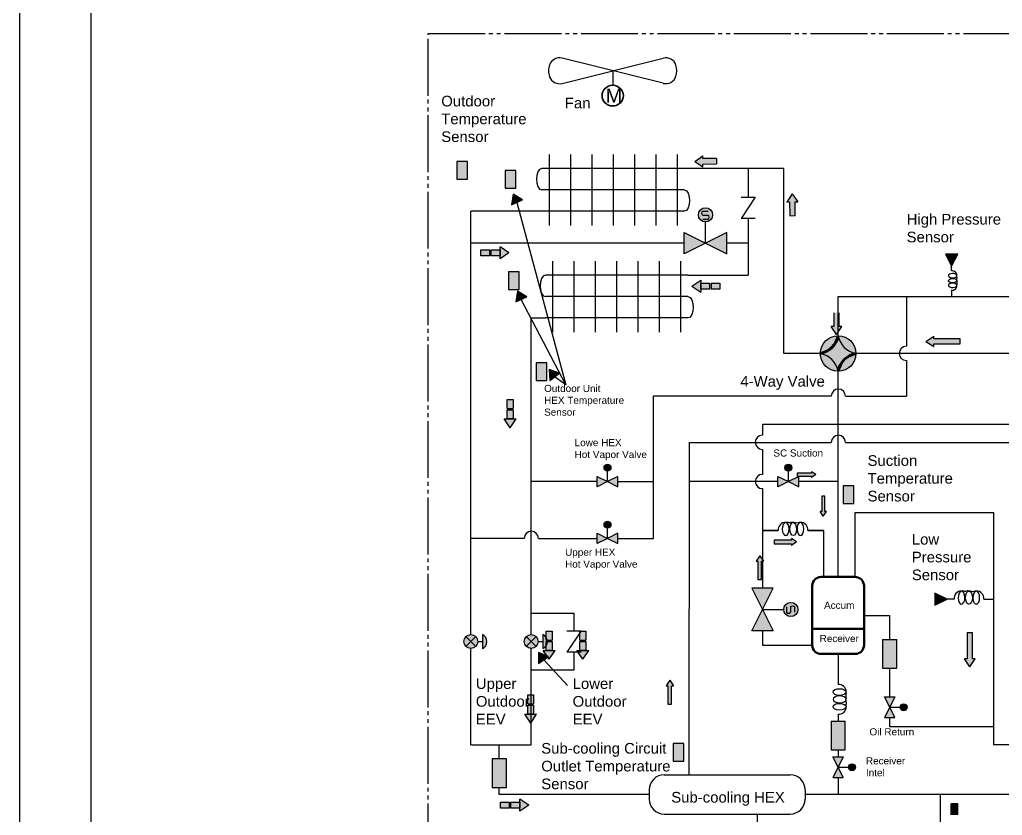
# Model space of a CAD drawing. Header units: millimetres. Extents: x 0 to 2953, y 0 to 987.
# Drawn here: x 1936.7 to 2074.9, y 793.3 to 905.1 of the extents above; entities that cross this region are included whole.
import ezdxf

# ---------------------------------------------------------------- set-up
doc = ezdxf.new("R2010")
doc.units = ezdxf.units.MM
doc.linetypes.add('ACAD_ISO04W100', pattern=[30, 24, -3, 0, -3])
doc.linetypes.add('JIS_09_08', pattern=[10.75, 8, -0.55, 0.55, -0.55, 0.55, -0.55])
for name, color, linetype in [('COLUMNAS', 1, 'Continuous'), ('DIBUJO', 250, 'Continuous'), ('EJES PROYECTO', 250, 'JIS_09_08'), ('FLECHAS', 7, 'Continuous'), ('TEXTO PROYECTO', 250, 'ACAD_ISO04W100')]:
    doc.layers.add(name, color=color, linetype=linetype)
doc.styles.get("Standard").update_dxf_attribs({"font": 'arial.ttf', "height": 2.5})

# ---------------------------------------------------------------- blocks, each defined once
blk = doc.blocks.new('FLECHA AZUL')
at = {"layer": 'DIBUJO'}
h = blk.add_hatch(color=5, dxfattribs=at)
h.dxf.hatch_style = 1
h.paths.add_polyline_path([(0.46, 5), (0.96, 5), (-0.04, 6.5), (-1.04, 5), (-0.54, 5), (-0.54, 0), (0.46, 0)])
at = {"layer": 'DIBUJO', "color": 5}
for p, q in [((-0.04, 6.5), (-1.04, 5)), ((-0.04, 6.5), (0.96, 5)), ((-1.04, 5), (-0.54, 5)), ((-0.54, 5), (-0.54, 0)), ((0.46, 0), (0.46, 5)), ((0.46, 5), (0.96, 5)), ((-0.54, 0), (0.46, 0))]:
    blk.add_line(p, q, dxfattribs=at)

msp = doc.modelspace()

# ---------------------------------------------------------------- hatches: boundary and pattern name
at = {"layer": 'COLUMNAS', "true_color": 0x000000}
h = msp.add_hatch(color=18, dxfattribs=at)
h.dxf.hatch_style = 1
h.paths.add_polyline_path([(2018.6, 894.46, 1), (2021.6, 894.46, 1)])
h.paths.add_polyline_path([(2021.55, 894.46, -1), (2018.65, 894.46, -1)], flags=16)
at = {"layer": 'DIBUJO'}
h = msp.add_hatch(color=1, dxfattribs=at)
h.dxf.hatch_style = 1
h.paths.add_polyline_path([(1999.7, 885.2), (1998.2, 885.2), (1998.2, 882.7), (1999.7, 882.7)])
at = {"layer": 'DIBUJO', "true_color": 0xadddf7}
h = msp.add_hatch(color=141, dxfattribs=at)
h.dxf.hatch_style = 1
h.paths.add_polyline_path([(2033.15, 873.7), (2030.15, 875.2), (2030.15, 872.2)])
h.paths.add_polyline_path([(2036.15, 872.2), (2036.15, 875.2), (2033.15, 873.7)])
h.paths.add_polyline_path([(2141.15, 883.2), (2138.15, 884.7), (2138.15, 881.7)])
h.paths.add_polyline_path([(2144.15, 881.7), (2144.15, 884.7), (2141.15, 883.2)])
at = {"layer": 'DIBUJO'}
h = msp.add_hatch(color=1, dxfattribs=at)
h.dxf.hatch_style = 1
h.paths.add_polyline_path([(2006.5, 883.95), (2005, 883.95), (2005, 881.45), (2006.5, 881.45)])
at = {"layer": 'DIBUJO', "true_color": 0xadddf7}
h = msp.add_hatch(color=141, dxfattribs=at)
h.dxf.hatch_style = 1
h.paths.add_polyline_path([(2034.15, 877.7, 1), (2032.15, 877.7, 1)])
at = {"layer": 'DIBUJO', "true_color": 0xcceffa}
h = msp.add_hatch(color=254, dxfattribs=at)
h.dxf.hatch_style = 1
h.paths.add_polyline_path([(2067.75, 870.46), (2068.6, 872.16), (2066.9, 872.16)])
at = {"layer": 'DIBUJO'}
h = msp.add_hatch(color=1, dxfattribs=at)
h.dxf.hatch_style = 1
h.paths.add_polyline_path([(2006.94, 869.7), (2005.44, 869.7), (2005.44, 867.2), (2006.94, 867.2)])
at = {"layer": 'DIBUJO', "true_color": 0x7aafdf}
h = msp.add_hatch(color=143, dxfattribs=at)
h.dxf.hatch_style = 1
h.paths.add_polyline_path([(2051.79, 860.7, 0.310048), (2054.29, 858.2, 0.414214)])
h.paths.add_polyline_path([(2051.79, 860.7, 0.414214), (2049.29, 858.2, 0.310048)])
h.paths.add_polyline_path([(2049.29, 858.2, 0.414214), (2051.79, 855.7, 0.310048)])
h.paths.add_polyline_path([(2054.29, 858.2, 0.310048), (2051.79, 855.7, 0.414214)])
h.paths.add_polyline_path([(2051.79, 860.7, -0.310048), (2049.29, 858.2, -0.310048), (2051.79, 855.7, -0.310048), (2054.29, 858.2, -0.310048)])
at = {"layer": 'DIBUJO'}
h = msp.add_hatch(color=1, dxfattribs=at)
h.dxf.hatch_style = 1
h.paths.add_polyline_path([(2010.85, 856.9), (2009.35, 856.9), (2009.35, 854.4), (2010.85, 854.4)])
at = {"layer": 'DIBUJO', "true_color": 0xadddf7}
h = msp.add_hatch(color=141, dxfattribs=at)
h.dxf.hatch_style = 1
h.paths.add_polyline_path([(2018.88, 842.15, 1), (2019.86, 842.15, 1)])
h = msp.add_hatch(color=141, dxfattribs=at)
h.dxf.hatch_style = 1
h.paths.add_polyline_path([(2045.28, 842.15, 1), (2044.31, 842.15, 1)])
h = msp.add_hatch(color=141, dxfattribs=at)
h.dxf.hatch_style = 1
h.paths.add_polyline_path([(2020.83, 840.93), (2019.37, 840.2), (2020.83, 839.47)])
h.paths.add_polyline_path([(2017.91, 839.47), (2019.37, 840.2), (2017.91, 840.93)])
h = msp.add_hatch(color=141, dxfattribs=at)
h.dxf.hatch_style = 1
h.paths.add_polyline_path([(2046.26, 840.93), (2044.8, 840.2), (2046.26, 839.47)])
h.paths.add_polyline_path([(2043.33, 839.47), (2044.8, 840.2), (2043.33, 840.93)])
at = {"layer": 'DIBUJO'}
h = msp.add_hatch(color=1, dxfattribs=at)
h.dxf.hatch_style = 1
h.paths.add_polyline_path([(2053.99, 839.6), (2052.49, 839.6), (2052.49, 837.1), (2053.99, 837.1)])
at = {"layer": 'DIBUJO', "true_color": 0xadddf7}
h = msp.add_hatch(color=141, dxfattribs=at)
h.dxf.hatch_style = 1
h.paths.add_polyline_path([(2019.86, 834.15, 1), (2018.88, 834.15, 1)])
h = msp.add_hatch(color=141, dxfattribs=at)
h.dxf.hatch_style = 1
h.paths.add_polyline_path([(2020.83, 832.93), (2019.37, 832.2), (2020.83, 831.47)])
h.paths.add_polyline_path([(2017.91, 831.47), (2019.37, 832.2), (2017.91, 832.93)])
at = {"layer": 'DIBUJO'}
h = msp.add_hatch(color=4, dxfattribs=at)
h.dxf.hatch_style = 1
h.paths.add_polyline_path([(2039.65, 825.2), (2041.15, 822.2), (2042.65, 825.2)])
h.paths.add_polyline_path([(2041.15, 822.2), (2039.65, 819.2), (2042.65, 819.2)])
at = {"layer": 'DIBUJO', "true_color": 0xadddf7}
h = msp.add_hatch(color=141, dxfattribs=at)
h.dxf.hatch_style = 1
h.paths.add_polyline_path([(2039.65, 825.2), (2041.15, 822.2), (2042.65, 825.2)])
h.paths.add_polyline_path([(2041.15, 822.2), (2039.65, 819.2), (2042.65, 819.2)])
at = {"layer": 'DIBUJO', "true_color": 0xcceffa}
h = msp.add_hatch(color=254, dxfattribs=at)
h.dxf.hatch_style = 1
h.paths.add_polyline_path([(2067.1, 823.66), (2065.4, 824.51), (2065.4, 822.81)])
at = {"layer": 'DIBUJO', "true_color": 0xadddf7}
h = msp.add_hatch(color=141, dxfattribs=at)
h.dxf.hatch_style = 1
h.paths.add_polyline_path([(2046.15, 822.2, 1), (2044.15, 822.2, 1)])
at = {"layer": 'DIBUJO', "true_color": 0xcceffa}
h = msp.add_hatch(color=254, dxfattribs=at)
h.dxf.hatch_style = 1
h.paths.add_polyline_path([(2008.65, 817.7), (2007.96, 817.01, 0.414214), (2009.34, 817.01)])
h.paths.add_polyline_path([(2009.63, 817.7, 0.198912), (2009.34, 818.39), (2008.65, 817.7), (2009.34, 817.01, 0.198912)])
h.paths.add_polyline_path([(2007.96, 818.39), (2008.65, 817.7), (2009.34, 818.39, 0.414214)])
h.paths.add_polyline_path([(2007.96, 818.39, 0.198912), (2007.67, 817.7, 0.198912), (2007.96, 817.01), (2008.65, 817.7)])
h.paths.add_polyline_path([(2010.28, 818.68), (2010.28, 816.73, 0.666667)])
h.paths.add_polyline_path([(2001.78, 818.68), (2001.78, 816.73, 0.666667)])
h.paths.add_polyline_path([(2001.13, 817.7, 0.198912), (2000.84, 818.39), (2000.15, 817.7), (2000.84, 817.01, 0.198912)])
h.paths.add_polyline_path([(2000.84, 817.01), (2000.15, 817.7), (1999.46, 817.01, 0.414214)])
h.paths.add_polyline_path([(2000.15, 817.7), (1999.46, 818.39, 0.198912), (1999.17, 817.7, 0.198912), (1999.46, 817.01)])
h.paths.add_polyline_path([(1999.46, 818.39), (2000.15, 817.7), (2000.84, 818.39, 0.414214)])
h.paths.add_polyline_path([(2052.15, 788.4, 0.198912), (2051.86, 789.09), (2051.17, 788.4), (2051.86, 787.71, 0.198912)])
h.paths.add_polyline_path([(2050.49, 789.09), (2051.17, 788.4), (2051.86, 789.09, 0.414214)])
h.paths.add_polyline_path([(2051.17, 788.4), (2050.49, 789.09, 0.198912), (2050.2, 788.4, 0.198912), (2050.49, 787.71)])
h.paths.add_polyline_path([(2051.86, 787.71), (2051.17, 788.4), (2050.49, 787.71, 0.414214)])
h.paths.add_polyline_path([(2052.15, 786.78), (2050.2, 786.78, 0.666667)])
at = {"layer": 'DIBUJO'}
h = msp.add_hatch(color=256, dxfattribs=at)
h.dxf.hatch_style = 1
h.paths.add_polyline_path([(2060.05, 817.98), (2058.05, 817.98), (2058.05, 813.98), (2060.05, 813.98)])
at = {"layer": 'DIBUJO', "true_color": 0x000000}
h = msp.add_hatch(color=18, dxfattribs=at)
h.dxf.hatch_style = 1
h.paths.add_polyline_path([(2009.66, 816.16), (2009.69, 814.63), (2011.09, 815.6)])
at = {"layer": 'DIBUJO', "true_color": 0xadddf7}
h = msp.add_hatch(color=141, dxfattribs=at)
h.dxf.hatch_style = 1
h.paths.add_polyline_path([(2059.78, 807), (2059.05, 808.46), (2058.32, 807)])
h.paths.add_polyline_path([(2058.32, 809.93), (2059.05, 808.46), (2059.78, 809.93)])
h = msp.add_hatch(color=141, dxfattribs=at)
h.dxf.hatch_style = 1
h.paths.add_polyline_path([(2061.49, 808.46, 1), (2060.51, 808.46, 1)])
at = {"layer": 'DIBUJO'}
h = msp.add_hatch(color=256, dxfattribs=at)
h.dxf.hatch_style = 1
h.paths.add_polyline_path([(2052.79, 806.49), (2050.79, 806.49), (2050.79, 802.49), (2052.79, 802.49)])
h = msp.add_hatch(color=1, dxfattribs=at)
h.dxf.hatch_style = 1
h.paths.add_polyline_path([(2030.12, 803.37), (2028.62, 803.37), (2028.62, 800.87), (2030.12, 800.87)])
at = {"layer": 'DIBUJO', "true_color": 0xadddf7}
h = msp.add_hatch(color=141, dxfattribs=at)
h.dxf.hatch_style = 1
h.paths.add_polyline_path([(2052.52, 798.57), (2051.79, 800.03), (2051.06, 798.57)])
h.paths.add_polyline_path([(2051.06, 801.49), (2051.79, 800.03), (2052.52, 801.49)])
at = {"layer": 'DIBUJO'}
h = msp.add_hatch(color=256, dxfattribs=at)
h.dxf.hatch_style = 1
h.paths.add_polyline_path([(2005.15, 801.2), (2003.15, 801.2), (2003.15, 797.2), (2005.15, 797.2)])
at = {"layer": 'DIBUJO', "true_color": 0xadddf7}
h = msp.add_hatch(color=141, dxfattribs=at)
h.dxf.hatch_style = 1
h.paths.add_polyline_path([(2054.23, 800.03, 1), (2053.25, 800.03, 1)])
at = {"layer": 'DIBUJO', "true_color": 0xf8d731}
h = msp.add_hatch(color=40, dxfattribs=at)
h.dxf.hatch_style = 1
h.paths.add_polyline_path([(2067.63, 794.89), (2067.63, 793.39), (2068.63, 793.39), (2068.63, 794.89)])
at = {"layer": 'FLECHAS'}
h = msp.add_hatch(color=1, dxfattribs=at)
h.dxf.hatch_style = 1
h.paths.add_polyline_path([(2034.71, 885.61), (2032.78, 885.6), (2032.77, 885.98), (2031.64, 885.21), (2032.79, 884.45), (2032.78, 884.84), (2034.71, 884.85)])
h.paths.add_polyline_path([(2045.73, 879.51), (2046.11, 879.51), (2045.34, 880.65), (2044.58, 879.5), (2044.96, 879.51), (2044.98, 877.58), (2045.74, 877.59)])
at = {"layer": 'FLECHAS', "true_color": 0x000000}
h = msp.add_hatch(color=18, dxfattribs=at)
h.dxf.hatch_style = 1
h.paths.add_polyline_path([(2006.09, 880.6), (2005.86, 879.09), (2007.4, 879.81)])
at = {"layer": 'FLECHAS', "true_color": 0xf8d731}
h = msp.add_hatch(color=40, dxfattribs=at)
h.dxf.hatch_style = 1
h.paths.add_polyline_path([(2004.27, 871.52), (2005.52, 872.35), (2004.27, 873.18)])
h.paths.add_polyline_path([(2003.03, 871.93), (2004.27, 871.93), (2004.27, 872.76), (2003.03, 872.76)])
h.paths.add_polyline_path([(2001.57, 871.93), (2002.82, 871.93), (2002.82, 872.76), (2001.57, 872.76)])
h = msp.add_hatch(color=40, dxfattribs=at)
h.dxf.hatch_style = 1
h.paths.add_polyline_path([(2032.48, 868.5), (2031.23, 867.67), (2032.48, 866.84)])
h.paths.add_polyline_path([(2033.73, 868.09), (2032.48, 868.09), (2032.48, 867.26), (2033.73, 867.26)])
h.paths.add_polyline_path([(2035.18, 868.09), (2033.93, 868.09), (2033.93, 867.26), (2035.18, 867.26)])
at = {"layer": 'FLECHAS', "true_color": 0x000000}
h = msp.add_hatch(color=18, dxfattribs=at)
h.dxf.hatch_style = 1
h.paths.add_polyline_path([(2006.71, 866.97), (2006.48, 865.45), (2008.02, 866.17)])
at = {"layer": 'FLECHAS'}
h = msp.add_hatch(color=1, dxfattribs=at)
h.dxf.hatch_style = 1
h.paths.add_polyline_path([(2051.93, 863.93), (2051.17, 863.93), (2051.19, 862), (2050.8, 862), (2051.58, 860.86), (2052.33, 862.01), (2051.95, 862)])
at = {"layer": 'FLECHAS', "true_color": 0x000000}
h = msp.add_hatch(color=18, dxfattribs=at)
h.dxf.hatch_style = 1
h.paths.add_polyline_path([(2011.18, 855.96), (2011.25, 854.42), (2012.63, 855.43)])
at = {"layer": 'FLECHAS', "true_color": 0xf8d731}
h = msp.add_hatch(color=40, dxfattribs=at)
h.dxf.hatch_style = 1
h.paths.add_polyline_path([(2004.86, 849.02), (2005.7, 847.77), (2006.53, 849.02)])
h.paths.add_polyline_path([(2005.28, 850.27), (2005.28, 849.02), (2006.11, 849.02), (2006.11, 850.27)])
h.paths.add_polyline_path([(2005.28, 851.73), (2005.28, 850.48), (2006.11, 850.48), (2006.11, 851.73)])
h = msp.add_hatch(color=40, dxfattribs=at)
h.dxf.hatch_style = 1
h.paths.add_polyline_path([(2010.35, 816.45), (2011.18, 815.21), (2012.02, 816.45)])
h.paths.add_polyline_path([(2010.77, 817.7), (2010.77, 816.45), (2011.6, 816.45), (2011.6, 817.7)])
h.paths.add_polyline_path([(2010.77, 819.16), (2010.77, 817.91), (2011.6, 817.91), (2011.6, 819.16)])
h = msp.add_hatch(color=40, dxfattribs=at)
h.dxf.hatch_style = 1
h.paths.add_polyline_path([(2015.07, 816.45), (2015.9, 815.21), (2016.73, 816.45)])
h.paths.add_polyline_path([(2015.48, 817.7), (2015.48, 816.45), (2016.32, 816.45), (2016.32, 817.7)])
h.paths.add_polyline_path([(2015.48, 819.16), (2015.48, 817.91), (2016.32, 817.91), (2016.32, 819.16)])
h = msp.add_hatch(color=40, dxfattribs=at)
h.dxf.hatch_style = 1
h.paths.add_polyline_path([(2007.74, 807.49), (2008.57, 806.24), (2009.4, 807.49)])
h.paths.add_polyline_path([(2008.15, 808.74), (2008.15, 807.49), (2008.98, 807.49), (2008.98, 808.74)])
h.paths.add_polyline_path([(2008.15, 810.19), (2008.15, 808.95), (2008.98, 808.95), (2008.98, 810.19)])
h = msp.add_hatch(color=40, dxfattribs=at)
h.dxf.hatch_style = 1
h.paths.add_polyline_path([(2007.05, 793.85), (2008.3, 794.68), (2007.05, 795.52)])
h.paths.add_polyline_path([(2005.8, 794.27), (2007.05, 794.27), (2007.05, 795.1), (2005.8, 795.1)])
h.paths.add_polyline_path([(2004.35, 794.27), (2005.6, 794.27), (2005.6, 795.1), (2004.35, 795.1)])

# ---------------------------------------------------------------- linework, layer by layer
for p, q in [((1936.73, 987.14), (1936.73, 690.14)), ((1946.73, 977.14), (1946.73, 700.14))]:
    msp.add_line(p, q)
at = {"layer": 'DIBUJO'}
for p, q in [((2027.2, 896.19), (2013, 899.74)), ((2013, 896.18), (2027.2, 899.73)), ((2020.1, 897.96), (2020.1, 895.96)), ((2011.15, 886.2), (2011.15, 876.2)), ((2014.15, 886.2), (2014.15, 876.2)), ((2017.15, 886.2), (2017.15, 876.2)), ((2020.15, 886.2), (2020.15, 876.2)), ((2023.15, 886.2), (2023.15, 876.2)), ((2026.15, 886.2), (2026.15, 876.2)), ((2029.15, 886.2), (2029.15, 876.2)), ((1999.7, 885.2), (1998.2, 885.2)), ((1998.2, 885.2), (1998.2, 882.7)), ((1999.7, 882.7), (1999.7, 885.2)), ((2030.15, 884.2), (2010.15, 884.2)), ((2006.5, 883.95), (2005, 883.95)), ((2005, 883.95), (2005, 881.45)), ((2006.5, 881.45), (2006.5, 883.95)), ((1998.2, 882.7), (1999.7, 882.7)), ((2005, 881.45), (2006.5, 881.45)), ((2030.15, 881.2), (2010.15, 881.2)), ((2030.15, 878.2), (2010.15, 878.2)), ((2033.15, 873.7), (2033.15, 876.7)), ((2030.15, 872.2), (2030.15, 875.2)), ((2030.15, 875.2), (2033.15, 873.7)), ((2036.15, 875.2), (2033.15, 873.7)), ((2036.15, 872.2), (2036.15, 875.2)), ((2033.15, 873.7), (2030.15, 872.2)), ((2033.15, 873.7), (2036.15, 872.2)), ((2011.65, 871.2), (2011.65, 861.2)), ((2014.65, 871.2), (2014.65, 861.2)), ((2017.65, 871.2), (2017.65, 861.2)), ((2020.65, 871.2), (2020.65, 861.2)), ((2023.65, 871.2), (2023.65, 861.2)), ((2026.65, 871.2), (2026.65, 861.2)), ((2029.65, 871.2), (2029.65, 861.2)), ((2067.75, 869.81), (2067.75, 870.46)), ((2006.94, 869.7), (2005.44, 869.7)), ((2005.44, 869.7), (2005.44, 867.2)), ((2006.94, 867.2), (2006.94, 869.7)), ((2030.65, 869.2), (2010.65, 869.2)), ((2005.44, 867.2), (2006.94, 867.2)), ((2030.65, 866.2), (2010.65, 866.2)), ((2067.75, 867.1), (2067.75, 866.2)), ((2030.65, 863.2), (2010.65, 863.2)), ((2010.85, 856.9), (2009.35, 856.9)), ((2009.35, 856.9), (2009.35, 854.4)), ((2010.85, 854.4), (2010.85, 856.9)), ((2009.35, 854.4), (2010.85, 854.4)), ((2019.37, 840.2), (2019.37, 841.66)), ((2044.8, 840.2), (2044.8, 841.66)), ((2017.91, 839.47), (2017.91, 840.93)), ((2017.91, 840.93), (2019.37, 840.2)), ((2019.37, 840.2), (2017.91, 839.47)), ((2020.83, 840.93), (2019.37, 840.2)), ((2019.37, 840.2), (2020.83, 839.47)), ((2020.83, 839.47), (2020.83, 840.93)), ((2043.33, 839.47), (2043.33, 840.93)), ((2043.33, 840.93), (2044.8, 840.2)), ((2044.8, 840.2), (2043.33, 839.47)), ((2046.26, 840.93), (2044.8, 840.2)), ((2044.8, 840.2), (2046.26, 839.47)), ((2046.26, 839.47), (2046.26, 840.93)), ((2053.99, 839.6), (2052.49, 839.6)), ((2052.49, 839.6), (2052.49, 837.1)), ((2053.99, 837.1), (2053.99, 839.6)), ((2052.49, 837.1), (2053.99, 837.1)), ((2019.37, 832.2), (2019.37, 833.66)), ((2017.91, 831.47), (2017.91, 832.93)), ((2017.91, 832.93), (2019.37, 832.2)), ((2019.37, 832.2), (2017.91, 831.47)), ((2020.83, 832.93), (2019.37, 832.2)), ((2019.37, 832.2), (2020.83, 831.47)), ((2020.83, 831.47), (2020.83, 832.93)), ((2042.65, 825.2), (2039.65, 825.2)), ((2039.65, 825.2), (2041.15, 822.2)), ((2041.15, 822.2), (2042.65, 825.2)), ((2068.1, 823.66), (2067.1, 823.66)), ((2072.26, 823.66), (2073.65, 823.66)), ((2039.65, 819.2), (2041.15, 822.2)), ((2041.15, 822.2), (2042.65, 819.2)), ((2041.15, 822.2), (2044.15, 822.2)), ((2042.65, 819.2), (2039.65, 819.2)), ((2058.05, 817.98), (2060.05, 817.98)), ((2058.05, 817.98), (2058.05, 813.98)), ((2060.05, 813.98), (2060.05, 817.98)), ((2011.09, 815.6), (2009.66, 816.16)), ((2009.66, 816.16), (2009.69, 814.63)), ((2009.69, 814.63), (2011.09, 815.6)), ((2013.76, 811.5), (2010.42, 815.13)), ((2058.05, 813.98), (2060.05, 813.98)), ((2058.32, 809.93), (2059.78, 809.93)), ((2059.05, 808.46), (2058.32, 809.93)), ((2059.78, 809.93), (2059.05, 808.46)), ((2059.05, 808.46), (2058.32, 807)), ((2059.78, 807), (2059.05, 808.46)), ((2059.05, 808.46), (2060.51, 808.46)), ((2058.32, 807), (2059.78, 807)), ((2050.79, 806.49), (2052.79, 806.49)), ((2050.79, 806.49), (2050.79, 802.49)), ((2052.79, 802.49), (2052.79, 806.49)), ((2030.12, 803.37), (2028.62, 803.37)), ((2028.62, 803.37), (2028.62, 800.87)), ((2030.12, 800.87), (2030.12, 803.37)), ((2050.79, 802.49), (2052.79, 802.49)), ((2051.06, 801.49), (2052.52, 801.49)), ((2051.79, 800.03), (2051.06, 801.49)), ((2052.52, 801.49), (2051.79, 800.03)), ((2005.15, 801.2), (2003.15, 801.2)), ((2003.15, 801.2), (2003.15, 797.2)), ((2005.15, 797.2), (2005.15, 801.2)), ((2028.62, 800.87), (2030.12, 800.87)), ((2051.79, 800.03), (2051.06, 798.57)), ((2052.52, 798.57), (2051.79, 800.03)), ((2051.79, 800.03), (2053.25, 800.03)), ((2027.36, 798.97), (2045.04, 798.97)), ((2051.06, 798.57), (2052.52, 798.57)), ((2003.15, 797.2), (2005.15, 797.2)), ((2025.25, 796.86), (2025.25, 795.54)), ((2047.15, 796.86), (2047.15, 795.54)), ((2027.36, 793.43), (2045.04, 793.43))]:
    msp.add_line(p, q, dxfattribs=at)
at = {"layer": 'DIBUJO', "color": 1}
for p, q in [((2044.15, 884.2), (2030.15, 884.2)), ((2039.15, 884.2), (2039.15, 880.2)), ((2044.15, 858.2), (2044.15, 884.2)), ((2038.15, 880.2), (2040.15, 880.2)), ((2040.15, 880.2), (2038.15, 877.2)), ((2040.15, 877.2), (2038.15, 877.2)), ((2051.79, 866.2), (2090.15, 866.2)), ((2051.79, 860.7), (2051.79, 866.2)), ((2061.38, 866.2), (2061.38, 859.21)), ((2049.29, 858.2), (2044.15, 858.2)), ((2061.38, 857.21), (2061.38, 852.2)), ((2050.83, 852.2), (2025.83, 852.2)), ((2025.83, 832.2), (2025.83, 852.2)), ((2052.83, 852.2), (2061.38, 852.2)), ((2020.83, 840.2), (2025.83, 840.2)), ((2020.83, 832.2), (2025.83, 832.2)), ((2051.79, 807.49), (2051.79, 806.49))]:
    msp.add_line(p, q, dxfattribs=at)
at = {"layer": 'DIBUJO', "color": 40, "true_color": 0xf8d731}
for p, q in [((2010.15, 878.2), (2000.15, 878.2)), ((2000.15, 818.68), (2000.15, 878.2)), ((2039.15, 877.2), (2039.15, 873.7)), ((2030.15, 873.7), (2000.15, 873.7)), ((2039.15, 873.7), (2036.15, 873.7)), ((2039.15, 873.7), (2039.15, 869.2)), ((2030.65, 869.2), (2039.15, 869.2)), ((2008.65, 863.2), (2010.65, 863.2)), ((2008.65, 818.68), (2008.65, 863.2)), ((2017.91, 840.2), (2008.65, 840.2)), ((2007.65, 832.2), (2000.15, 832.2)), ((2009.65, 832.2), (2017.91, 832.2)), ((2008.65, 821.7), (2014.65, 821.7)), ((2014.65, 821.7), (2014.65, 819.2)), ((2013.65, 819.2), (2015.65, 819.2)), ((2015.65, 819.2), (2013.65, 816.2)), ((2000.15, 803.2), (2000.15, 816.73)), ((2008.65, 803.2), (2008.65, 816.73)), ((2015.65, 816.2), (2013.65, 816.2)), ((2014.65, 816.2), (2014.65, 813.7)), ((2051.79, 815.95), (2051.79, 811.65)), ((2014.65, 813.7), (2008.65, 813.7)), ((2000.15, 803.2), (2008.65, 803.2)), ((2004.15, 801.2), (2004.15, 803.2)), ((2051.79, 802.49), (2051.79, 801.49)), ((2051.79, 798.57), (2051.79, 796.2)), ((2004.15, 796.2), (2004.15, 797.2)), ((2025.25, 796.2), (2004.15, 796.2)), ((2133.15, 796.2), (2047.15, 796.2)), ((2066.15, 796.2), (2066.15, 788.4)), ((2068.63, 794.89), (2067.63, 794.89)), ((2067.63, 794.89), (2067.63, 793.39)), ((2068.63, 793.39), (2068.63, 794.89)), ((2040.45, 788.5), (2040.45, 793.43)), ((2068.63, 793.39), (2067.63, 793.39))]:
    msp.add_line(p, q, dxfattribs=at)
at = {"layer": 'DIBUJO', "color": 18, "true_color": 0x000000}
for p, q in [((2032.77, 878.21), (2033.53, 878.21)), ((2032.77, 877.65), (2033.53, 877.65)), ((2032.77, 877.08), (2033.53, 877.08)), ((2068.6, 872.16), (2066.9, 872.16)), ((2066.9, 872.16), (2067.75, 870.46)), ((2067.75, 870.46), (2068.6, 872.16)), ((2019.18, 842.4), (2019.56, 842.4)), ((2019.18, 842.12), (2019.56, 842.12)), ((2019.18, 841.85), (2019.56, 841.85)), ((2044.61, 842.4), (2044.98, 842.4)), ((2044.61, 842.13), (2044.98, 842.13)), ((2044.61, 841.85), (2044.98, 841.85)), ((2019.18, 834.4), (2019.56, 834.4)), ((2019.18, 834.12), (2019.56, 834.12)), ((2019.18, 833.85), (2019.56, 833.85)), ((2065.4, 824.51), (2065.4, 822.81)), ((2067.1, 823.66), (2065.4, 824.51)), ((2065.4, 822.81), (2067.1, 823.66)), ((2044.53, 822.59), (2044.53, 821.82)), ((2045.1, 822.59), (2045.1, 821.82)), ((2045.66, 822.59), (2045.66, 821.82)), ((2000.15, 817.7), (1999.46, 818.39)), ((2000.15, 817.7), (2000.84, 818.39)), ((2001.78, 818.68), (2001.78, 816.73)), ((2008.65, 817.7), (2007.96, 818.39)), ((2008.65, 817.7), (2009.34, 818.39)), ((2010.28, 818.68), (2010.28, 816.73)), ((2000.15, 817.7), (1999.46, 817.01)), ((2000.22, 816.73), (2000.09, 816.73)), ((2000.09, 816.73), (2000.22, 816.73)), ((2000.15, 817.7), (2000.84, 817.01)), ((2001.13, 817.7), (2001.78, 817.7)), ((2008.65, 817.7), (2007.96, 817.01)), ((2008.72, 816.73), (2008.59, 816.73)), ((2008.59, 816.73), (2008.72, 816.73)), ((2008.65, 817.7), (2009.34, 817.01)), ((2009.63, 817.7), (2010.28, 817.7)), ((2060.7, 808.65), (2060.7, 808.28)), ((2060.97, 808.65), (2060.97, 808.28)), ((2061.25, 808.65), (2061.25, 808.28)), ((2053.44, 800.22), (2053.44, 799.84)), ((2053.71, 800.22), (2053.71, 799.84)), ((2053.99, 800.22), (2053.99, 799.84))]:
    msp.add_line(p, q, dxfattribs=at)
at = {"layer": 'DIBUJO', "color": 5}
for p, q in [((2089.15, 858.2), (2054.29, 858.2)), ((2051.79, 848.2), (2051.79, 855.7)), ((2051.79, 826.78), (2051.79, 855.2)), ((2076.15, 848.2), (2041.15, 848.2)), ((2041.15, 848.2), (2041.15, 846.72)), ((2030.87, 798.97), (2030.88, 845.7)), ((2030.88, 845.7), (2050.83, 845.7)), ((2052.83, 845.7), (2089.15, 845.7)), ((2041.15, 844.72), (2041.15, 841.2)), ((2019.37, 840.2), (2019.37, 840.2)), ((2043.33, 840.2), (2030.88, 840.2)), ((2044.8, 840.2), (2044.79, 840.2)), ((2051.79, 840.2), (2046.26, 840.2)), ((2041.15, 839.2), (2041.15, 825.2)), ((2054.18, 826.78), (2054.18, 835.86)), ((2054.18, 835.86), (2073.65, 835.86)), ((2073.65, 835.86), (2073.65, 803.2)), ((2073.65, 835.86), (2073.65, 823.66)), ((2041.15, 833.31), (2043.38, 833.31)), ((2043.38, 833.31), (2041.15, 833.31)), ((2049.79, 833.31), (2047.54, 833.31)), ((2047.54, 833.31), (2049.79, 833.31)), ((2049.79, 826.78), (2049.79, 833.31)), ((2019.37, 832.2), (2019.37, 832.2)), ((2055.43, 821.37), (2059.04, 821.37)), ((2059.05, 817.98), (2059.05, 821.37)), ((2041.15, 819.2), (2041.15, 817.2)), ((2041.15, 817.2), (2048.15, 817.2)), ((2059.05, 809.93), (2059.05, 813.98)), ((2059.05, 808.46), (2059.05, 808.46)), ((2059.05, 805.7), (2059.05, 807)), ((2073.65, 805.7), (2059.05, 805.7)), ((2105.28, 803.2), (2073.65, 803.2)), ((2051.79, 800.03), (2051.79, 800.03))]:
    msp.add_line(p, q, dxfattribs=at)
at = {"layer": 'DIBUJO', "color": 18, "lineweight": 50, "true_color": 0x000000}
for p, q in [((2049.4, 826.78), (2054.18, 826.78)), ((2048.15, 825.53), (2048.15, 817.2)), ((2055.43, 825.53), (2055.43, 817.2)), ((2048.15, 819.47), (2055.43, 819.47)), ((2049.4, 815.95), (2054.18, 815.95))]:
    msp.add_line(p, q, dxfattribs=at)
at = {"layer": 'DIBUJO'}
for centre, radius in [((2020.1, 894.46), 1.5), ((2020.1, 894.46), 1.45), ((2033.15, 877.7), 1), ((2051.79, 858.2), 2.5), ((2019.37, 842.15), 0.487), ((2044.8, 842.15), 0.487), ((2019.37, 834.15), 0.487), ((2045.15, 822.2), 1), ((2061, 808.46), 0.487), ((2053.74, 800.03), 0.487)]:
    msp.add_circle(centre, radius, dxfattribs=at)
at = {"layer": 'DIBUJO', "color": 18, "true_color": 0x000000}
for centre in [(2000.15, 817.7), (2008.65, 817.7)]:
    msp.add_circle(centre, 0.975, dxfattribs=at)
at = {"layer": 'DIBUJO'}
for centre, radius, start, end in [((2012.64, 898.28), 1.5, 75.9638, 159.7375), ((2027.57, 898.27), 1.5, 18.1479, 104.0362), ((2013.52, 897.96), 2.44, 159.7375, 200.2625), ((2026.61, 897.96), 2.51, 341.8521, 18.1479), ((2012.64, 897.63), 1.5, 200.2625, 284.0362), ((2027.57, 897.64), 1.5, 255.9638, 341.8521), ((2067.83, 869.16), 0.654, 357.8676, 97.1842), ((2066.87, 868.97), 1.62, 356.8222, 6.3655), ((2067.83, 867.75), 0.654, 262.8199, 2.1327), ((2070.09, 868.12), 1.62, 171.9089, 188.0911), ((2066.87, 868.61), 1.62, 353.6345, 3.1778), ((2067.75, 868.45), 0.735, 351.9089, 0), ((2067.75, 867.79), 0.735, 0, 8.0911), ((2066.87, 867.62), 1.62, 6.0633, 6.3655), ((2070.11, 868.79), 1.62, 176.8222, 183.1778), ((2069.1, 823.79), 1.01, 87.8676, 187.1842), ((2069.39, 822.31), 2.5, 86.8222, 96.3655), ((2069.66, 827.3), 2.5, 266.8222, 273.1778), ((2069.94, 822.31), 2.5, 83.6345, 93.1778), ((2070.19, 823.66), 1.13, 81.9089, 90), ((2070.7, 827.26), 2.5, 261.9089, 278.0911), ((2071.21, 823.66), 1.13, 90, 98.0911), ((2071.46, 822.31), 2.5, 96.0633, 96.3655), ((2071.26, 823.79), 1.01, 352.8199, 92.1327), ((2027.36, 796.86), 2.11, 90, 180), ((2045.04, 796.86), 2.11, 0, 90), ((2027.36, 795.54), 2.11, 180, 270), ((2045.04, 795.54), 2.11, 270, 0)]:
    msp.add_arc(centre, radius, start, end, dxfattribs=at)
at = {"layer": 'DIBUJO', "color": 1, "lineweight": 211}
msp.add_arc((2048.72, 861.27), 3.12, 280.5481, 349.4519, dxfattribs=at)
at = {"layer": 'DIBUJO', "color": 18, "true_color": 0x000000}
for centre, radius, start, end in [((2054.86, 861.27), 3.12, 190.5481, 259.4519), ((2048.72, 855.13), 3.12, 10.5481, 79.4519), ((2001.37, 817.7), 1.06, 292.6199, 67.3801), ((2009.87, 817.7), 1.06, 292.6199, 67.3801)]:
    msp.add_arc(centre, radius, start, end, dxfattribs=at)
at = {"layer": 'DIBUJO', "color": 5, "lineweight": 211}
msp.add_arc((2054.86, 855.13), 3.12, 100.5481, 169.4519, dxfattribs=at)
at = {"layer": 'DIBUJO', "color": 1}
for centre, radius, start, end in [((2061.38, 858.21), 1, 90, 270), ((2051.83, 852.2), 1, 0, 180), ((2051.91, 810.65), 1.01, 357.8673, 97.1801), ((2055.38, 810.09), 2.5, 171.9089, 188.0911), ((2051.79, 810.6), 1.13, 351.9089, 0), ((2051.79, 809.58), 1.13, 0, 8.0911), ((2050.43, 810.85), 2.5, 353.6345, 353.9367), ((2050.43, 809.33), 2.5, 356.8222, 6.3655), ((2051.91, 808.49), 1.01, 262.8158, 2.1324), ((2050.43, 808.78), 2.5, 353.6345, 3.1778), ((2055.43, 809.05), 2.5, 176.8222, 183.1778)]:
    msp.add_arc(centre, radius, start, end, dxfattribs=at)
at = {"layer": 'DIBUJO', "color": 5}
for centre, radius, start, end in [((2041.15, 845.72), 1, 90, 270), ((2051.83, 845.7), 1, 0, 180), ((2041.15, 840.2), 1, 90, 270), ((2044.38, 833.44), 1.01, 87.8676, 187.1842), ((2044.67, 831.96), 2.5, 86.8222, 96.3655), ((2044.94, 836.95), 2.5, 266.8222, 273.1778), ((2045.22, 831.96), 2.5, 83.6345, 93.1778), ((2045.47, 833.31), 1.13, 81.9089, 90), ((2045.98, 836.91), 2.5, 261.9089, 278.0911), ((2046.49, 833.31), 1.13, 90, 98.0911), ((2046.74, 831.96), 2.5, 96.0633, 96.3655), ((2046.54, 833.44), 1.01, 352.8199, 92.1327)]:
    msp.add_arc(centre, radius, start, end, dxfattribs=at)
at = {"layer": 'DIBUJO', "color": 40, "true_color": 0xf8d731}
msp.add_arc((2008.65, 832.2), 1, 0, 180, dxfattribs=at)
at = {"layer": 'DIBUJO', "color": 18, "lineweight": 50, "true_color": 0x000000}
for centre, start, end in [((2049.4, 825.53), 90, 180), ((2054.18, 825.53), 0, 90), ((2049.4, 817.2), 180, 270), ((2054.18, 817.2), 270, 0)]:
    msp.add_arc(centre, 1.25, start, end, dxfattribs=at)
at = {"layer": 'DIBUJO'}
for centre, major_axis in [((2067.89, 869.14), (0.599, 0)), ((2067.89, 867.79), (0.599, 0)), ((2069.14, 823.87), (0, 0.923)), ((2071.21, 823.87), (0, 0.923))]:
    msp.add_ellipse(centre, major_axis=major_axis, ratio=0.514289, start_param=0.05731, end_param=6.283185, dxfattribs=at)
at = {"layer": 'DIBUJO', "extrusion": (0, 0, -1)}
for centre, major_axis in [((2067.89, 868.45), (0.599, 0)), ((2070.19, 823.87), (0, 0.923))]:
    msp.add_ellipse(centre, major_axis=major_axis, ratio=0.514289, start_param=0.05731, end_param=6.283185, dxfattribs=at)
at = {"layer": 'DIBUJO', "color": 5}
for centre in [(2044.42, 833.52), (2046.49, 833.52)]:
    msp.add_ellipse(centre, major_axis=(0, 0.923), ratio=0.514289, start_param=0.05731, end_param=6.283185, dxfattribs=at)
at = {"layer": 'DIBUJO', "color": 5, "extrusion": (0, 0, -1)}
msp.add_ellipse((2045.47, 833.52), major_axis=(0, 0.923), ratio=0.514289, start_param=0.05731, end_param=6.283185, dxfattribs=at)
at = {"layer": 'DIBUJO', "color": 1, "extrusion": (0, 0, -1)}
for centre in [(2052, 810.6), (2052, 808.53)]:
    msp.add_ellipse(centre, major_axis=(0.923, 0), ratio=0.514289, start_param=0.05731, end_param=6.283185, dxfattribs=at)
at = {"layer": 'DIBUJO', "color": 1}
msp.add_ellipse((2052, 809.58), major_axis=(0.923, 0), ratio=0.514289, start_param=0.05731, end_param=6.283185, dxfattribs=at)
at = {"layer": 'DIBUJO'}
for points in [[(2010.15, 884.2), (2009.15, 884.2), (2009.15, 881.2), (2010.15, 881.2)], [(2030.15, 881.2), (2031.15, 881.2), (2031.15, 878.2), (2030.15, 878.2)], [(2010.65, 869.2), (2009.65, 869.2), (2009.65, 866.2), (2010.65, 866.2)], [(2030.65, 866.2), (2031.65, 866.2), (2031.65, 863.2), (2030.65, 863.2)]]:
    msp.add_open_spline(points, degree=3, dxfattribs=at)
at = {"layer": 'DIBUJO', "color": 18, "true_color": 0x000000}
for points in [[(2032.77, 877.65), (2032.58, 877.65), (2032.58, 878.21), (2032.77, 878.21)], [(2033.53, 877.08), (2033.72, 877.08), (2033.72, 877.65), (2033.53, 877.65)], [(2019.18, 842.12), (2019.09, 842.12), (2019.09, 842.4), (2019.18, 842.4)], [(2019.56, 841.85), (2019.65, 841.85), (2019.65, 842.12), (2019.56, 842.12)], [(2044.61, 842.13), (2044.52, 842.13), (2044.52, 842.4), (2044.61, 842.4)], [(2044.98, 841.85), (2045.07, 841.85), (2045.07, 842.13), (2044.98, 842.13)], [(2019.18, 834.12), (2019.09, 834.12), (2019.09, 834.4), (2019.18, 834.4)], [(2019.56, 833.85), (2019.65, 833.85), (2019.65, 834.12), (2019.56, 834.12)], [(2045.1, 822.59), (2045.1, 822.77), (2045.66, 822.77), (2045.66, 822.59)], [(2044.53, 821.82), (2044.53, 821.63), (2045.1, 821.63), (2045.1, 821.82)], [(2060.7, 808.28), (2060.7, 808.19), (2060.97, 808.19), (2060.97, 808.28)], [(2060.97, 808.65), (2060.97, 808.74), (2061.25, 808.74), (2061.25, 808.65)], [(2053.71, 800.22), (2053.71, 800.31), (2053.99, 800.31), (2053.99, 800.22)], [(2053.44, 799.84), (2053.44, 799.75), (2053.71, 799.75), (2053.71, 799.84)]]:
    msp.add_open_spline(points, degree=3, dxfattribs=at)
at = {"layer": 'EJES PROYECTO'}
for p, q in [((1994.15, 776.2), (1994.15, 903.2)), ((1994.15, 903.2), (2141.15, 903.2))]:
    msp.add_line(p, q, dxfattribs=at)
at = {"layer": 'FLECHAS', "color": 1}
for p, q in [((2031.64, 885.21), (2032.77, 885.98)), ((2032.78, 885.6), (2032.77, 885.98)), ((2034.71, 885.61), (2032.78, 885.6)), ((2034.71, 885.61), (2034.71, 884.85)), ((2031.64, 885.21), (2032.79, 884.45)), ((2032.78, 884.84), (2034.71, 884.85)), ((2032.79, 884.45), (2032.78, 884.84)), ((2045.34, 880.65), (2044.58, 879.5)), ((2045.34, 880.65), (2046.11, 879.51)), ((2044.58, 879.5), (2044.96, 879.51)), ((2044.96, 879.51), (2044.98, 877.58)), ((2045.74, 877.58), (2045.73, 879.51)), ((2045.73, 879.51), (2046.11, 879.51)), ((2044.98, 877.58), (2045.74, 877.59)), ((2051.17, 863.93), (2051.19, 862)), ((2051.95, 862), (2051.93, 863.93)), ((2051.58, 860.86), (2050.8, 862)), ((2051.19, 862), (2050.8, 862)), ((2051.58, 860.86), (2052.33, 862.01)), ((2052.33, 862.01), (2051.95, 862))]:
    msp.add_line(p, q, dxfattribs=at)
at = {"layer": 'FLECHAS', "color": 18, "true_color": 0x000000}
for p, q in [((2006.09, 880.6), (2005.86, 879.09)), ((2007.4, 879.81), (2006.09, 880.6)), ((2005.86, 879.09), (2007.4, 879.81)), ((2006.63, 879.45), (2013.52, 853.79)), ((2006.71, 866.97), (2006.48, 865.45)), ((2006.48, 865.45), (2008.02, 866.17)), ((2008.02, 866.17), (2006.71, 866.97)), ((2013.52, 853.79), (2007.25, 865.81)), ((2012.63, 855.43), (2011.18, 855.96)), ((2011.18, 855.96), (2011.25, 854.42)), ((2011.25, 854.42), (2012.63, 855.43)), ((2013.52, 853.79), (2011.94, 854.93))]:
    msp.add_line(p, q, dxfattribs=at)
at = {"layer": 'FLECHAS', "color": 40, "true_color": 0xf8d731}
for p, q in [((2004.27, 871.52), (2004.27, 873.18)), ((2005.52, 872.35), (2004.27, 873.18)), ((2001.57, 871.93), (2001.57, 872.76)), ((2001.57, 872.76), (2002.82, 872.76)), ((2002.82, 871.93), (2001.57, 871.93)), ((2002.82, 871.93), (2002.82, 872.76)), ((2003.03, 871.93), (2003.03, 872.76)), ((2003.03, 872.76), (2004.27, 872.76)), ((2004.27, 871.93), (2003.03, 871.93)), ((2004.27, 872.76), (2004.27, 871.93)), ((2005.52, 872.35), (2004.27, 871.52)), ((2031.23, 867.67), (2032.48, 868.5)), ((2031.23, 867.67), (2032.48, 866.84)), ((2032.48, 868.5), (2032.48, 866.84)), ((2032.48, 867.26), (2032.48, 868.09)), ((2032.48, 868.09), (2033.73, 868.09)), ((2033.73, 868.09), (2033.73, 867.26)), ((2033.93, 868.09), (2035.18, 868.09)), ((2033.93, 868.09), (2033.93, 867.26)), ((2035.18, 868.09), (2035.18, 867.26)), ((2033.73, 867.26), (2032.48, 867.26)), ((2035.18, 867.26), (2033.93, 867.26)), ((2005.28, 851.73), (2006.11, 851.73)), ((2005.28, 850.48), (2005.28, 851.73)), ((2006.11, 851.73), (2006.11, 850.48)), ((2005.28, 850.48), (2006.11, 850.48)), ((2005.28, 850.27), (2006.11, 850.27)), ((2005.28, 849.02), (2005.28, 850.27)), ((2006.11, 850.27), (2006.11, 849.02)), ((2004.86, 849.02), (2006.53, 849.02)), ((2005.7, 847.77), (2004.86, 849.02)), ((2006.11, 849.02), (2005.28, 849.02)), ((2005.7, 847.77), (2006.53, 849.02)), ((2010.77, 819.16), (2011.6, 819.16)), ((2010.77, 817.91), (2010.77, 819.16)), ((2010.77, 817.91), (2011.6, 817.91)), ((2011.6, 819.16), (2011.6, 817.91)), ((2015.48, 819.16), (2016.32, 819.16)), ((2015.48, 817.91), (2015.48, 819.16)), ((2015.48, 817.91), (2016.32, 817.91)), ((2016.32, 819.16), (2016.32, 817.91)), ((2010.35, 816.45), (2012.02, 816.45)), ((2011.18, 815.21), (2010.35, 816.45)), ((2010.77, 817.7), (2011.6, 817.7)), ((2010.77, 816.45), (2010.77, 817.7)), ((2011.6, 816.45), (2010.77, 816.45)), ((2011.18, 815.21), (2012.02, 816.45)), ((2011.6, 817.7), (2011.6, 816.45)), ((2015.07, 816.45), (2016.73, 816.45)), ((2015.9, 815.21), (2015.07, 816.45)), ((2015.48, 817.7), (2016.32, 817.7)), ((2015.48, 816.45), (2015.48, 817.7)), ((2016.32, 816.45), (2015.48, 816.45)), ((2015.9, 815.21), (2016.73, 816.45)), ((2016.32, 817.7), (2016.32, 816.45)), ((2008.15, 810.19), (2008.98, 810.19)), ((2008.15, 808.95), (2008.15, 810.19)), ((2008.98, 810.19), (2008.98, 808.95)), ((2008.15, 808.95), (2008.98, 808.95)), ((2008.15, 808.74), (2008.98, 808.74)), ((2008.15, 807.49), (2008.15, 808.74)), ((2008.98, 808.74), (2008.98, 807.49)), ((2007.74, 807.49), (2009.4, 807.49)), ((2008.57, 806.24), (2007.74, 807.49)), ((2008.98, 807.49), (2008.15, 807.49)), ((2008.57, 806.24), (2009.4, 807.49)), ((2004.35, 794.27), (2004.35, 795.1)), ((2004.35, 795.1), (2005.6, 795.1)), ((2005.6, 794.27), (2005.6, 795.1)), ((2005.8, 794.27), (2005.8, 795.1)), ((2005.8, 795.1), (2007.05, 795.1)), ((2007.05, 793.85), (2007.05, 795.52)), ((2008.3, 794.68), (2007.05, 795.52)), ((2007.05, 795.1), (2007.05, 794.27)), ((2008.3, 794.68), (2007.05, 793.85)), ((2005.6, 794.27), (2004.35, 794.27)), ((2007.05, 794.27), (2005.8, 794.27))]:
    msp.add_line(p, q, dxfattribs=at)

# ---------------------------------------------------------------- block references
at = {"layer": 'FLECHAS'}
for p, xscale, yscale, zscale, rotation in [((2068.96, 859.94), 0.7451278247619764, 0.7451278247619764, 0.7451278247619764, 90), ((2046.03, 841.16), 0.404800567415525, 0.404800567415525, 0.404800567415525, 270), ((2049.69, 838.12), 0.4304215148434966, 0.4304215148434966, 0.4304215148434966, 180), ((2042.82, 831.68), 0.4809874602528558, 0.4809874602528558, 0.4809874602528558, 270), ((2070.27, 818.93), 0.7344872378241891, 0.7344872378241891, 0.7344872378241891, 180)]:
    msp.add_blockref('FLECHA AZUL', p, dxfattribs=dict(at, xscale=xscale, yscale=yscale, zscale=zscale, rotation=rotation))
at = {"layer": 'FLECHAS', "xscale": 0.5174570734313351, "yscale": 0.5174570734313351, "zscale": 0.5174570734313351}
for p in [(2040.8, 826.41), (2028.14, 808.89)]:
    msp.add_blockref('FLECHA AZUL', p, dxfattribs=at)

# ---------------------------------------------------------------- texts
at = {"layer": 'TEXTO PROYECTO', "insert": (2019.1, 895.45), "char_height": 2, "attachment_point": 1, "rotation": 0.2742}
msp.add_mtext_dynamic_manual_height_columns('M', width=2, gutter_width=12.5, heights=[0.276], dxfattribs=at)
at = {"layer": 'TEXTO PROYECTO', "attachment_point": 1}
for s, width, insert, char_height in [('Outdoor\\PTemperature \\PSensor', 14.5002, (1996, 894.44), 1.5), ('Fan', 21.9398, (2013.37, 894.17), 1.5), ('High Pressure\\PSensor', 13.0774, (2061.42, 877.83), 1.5), ('4-Way Valve', 13.0774, (2038.05, 855.04), 1.5), ('Outdoor Unit\\PHEX Temperature\\PSensor', 23.5391, (2010.46, 853.79), 1), ('Lowe HEX\\PHot Vapor Valve', 23.5391, (2014.75, 846.17), 1), ('SC Suction', 13.0774, (2042.69, 844.71), 1), ('Suction\\PTemperature \\PSensor', 14.5002, (2055.93, 843.9), 1.5), ('Low\\PPressure\\PSensor', 14.5002, (2062.15, 832.83), 1.5), ('Upper HEX\\PHot Vapor Valve', 16.8579, (2013.41, 830.76), 1), ('\\pxqc;Accum', 6.2714, (2048.81, 823.3), 1), ('\\pxqc;Receiver', 6.2714, (2048.81, 818.63), 1), ('Upper\\POutdoor\\PEEV', 7.64, (2000.86, 812.54), 1.5), ('Lower\\POutdoor\\PEEV', 10.445, (2014.47, 812.54), 1.5), ('Oil Return', 14.5002, (2056.2, 805.51), 1), ('Sub-cooling Circuit\\POutlet Temperature\\PSensor', 19.2145, (2010.06, 803.44), 1.5), ('Receiver\\PIntel', 14.5002, (2055.7, 801.43), 1), ('\\pxqc;Sub-cooling HEX', 17.9054, (2027.36, 796.56), 1.5)]:
    msp.add_mtext_dynamic_manual_height_columns(s, width=width, gutter_width=12.5, heights=[0], dxfattribs=dict(at, insert=insert, char_height=char_height))

doc.saveas('drawing.dxf')
